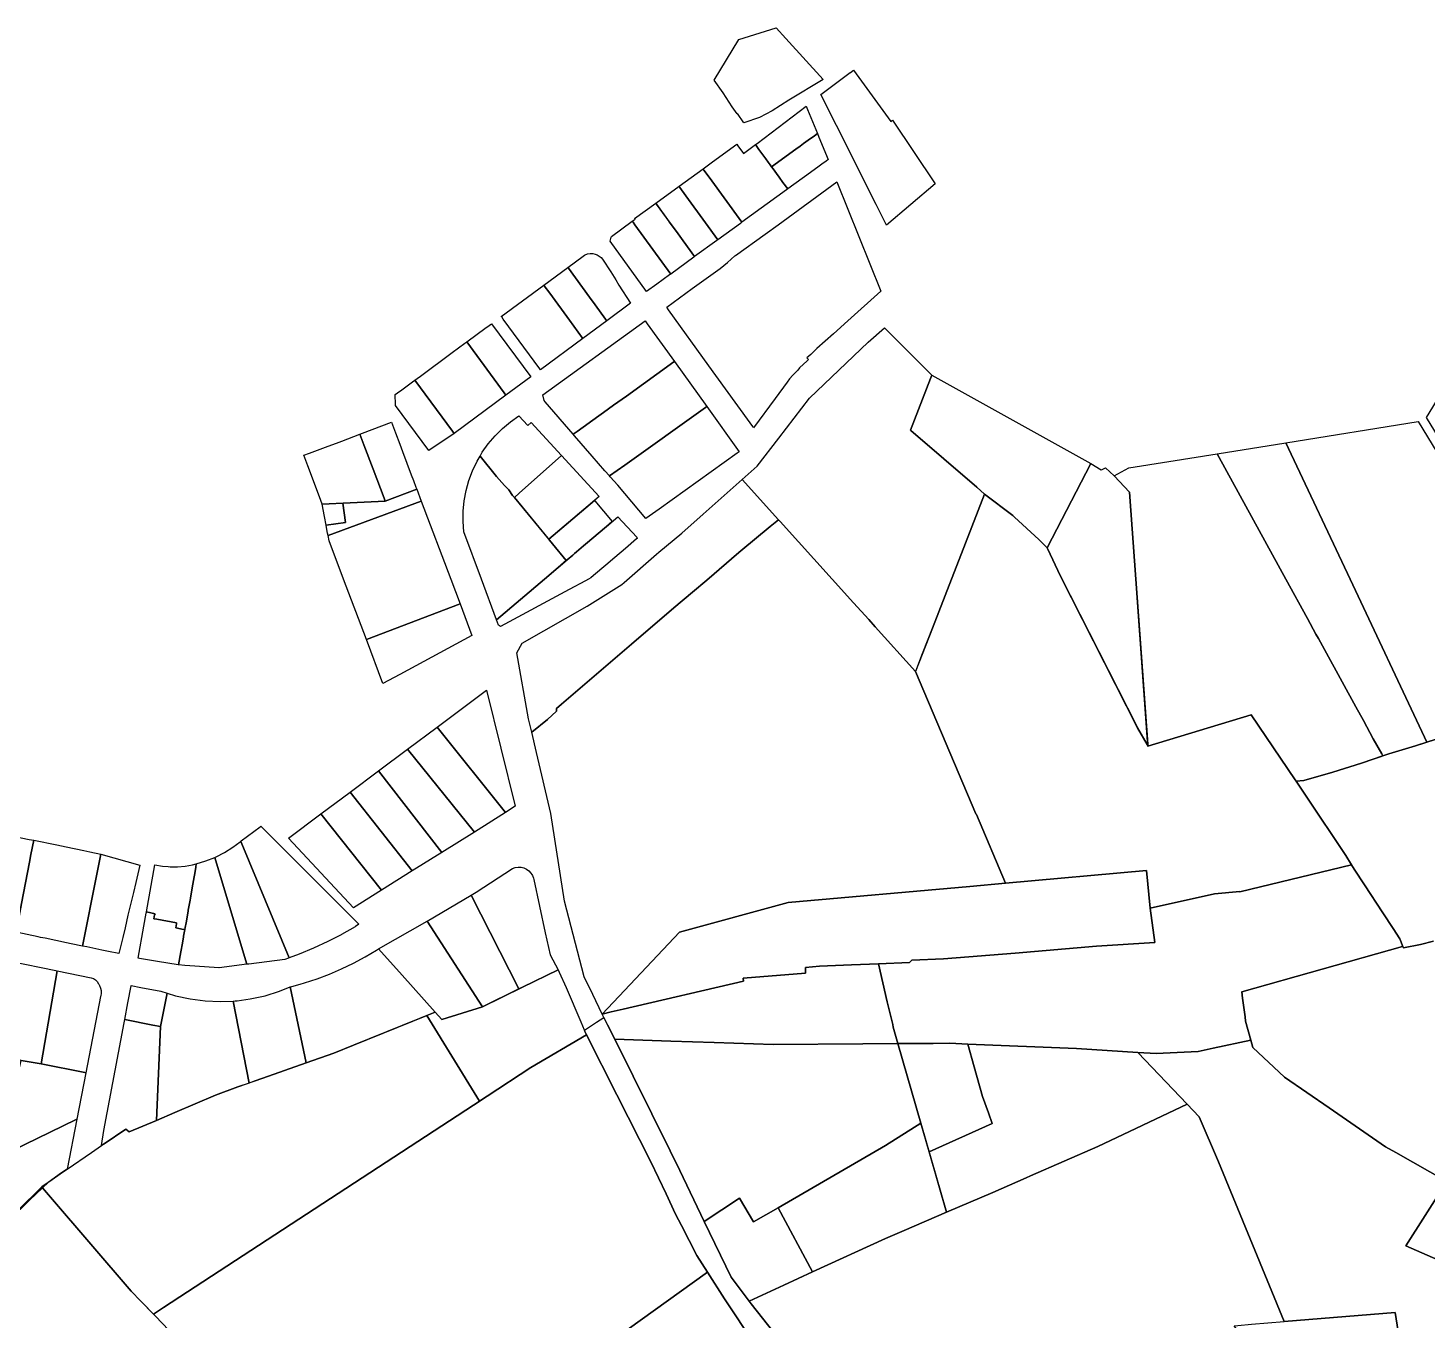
# Model space of a CAD drawing. Header units: metres. Extents: x 3 to 1027712, y 40 to 4430649.
# Drawn here: x 510234 to 510738, y 4412214 to 4412679 of the extents above; entities that cross this region are included whole.
import ezdxf

# ---------------------------------------------------------------- set-up
doc = ezdxf.new("R2010")
doc.units = ezdxf.units.M
doc.header["$MEASUREMENT"] = 0
doc.layers.add('A.ES.SDGC.CP.07003.cadastralparcel — CadastralParcel', color=1, linetype='Continuous')

msp = doc.modelspace()

# ---------------------------------------------------------------- linework, layer by layer
at = {"layer": 'A.ES.SDGC.CP.07003.cadastralparcel — CadastralParcel', "color": 7, "linetype": 'Continuous', "flags": 128}
for points in [[(510491.76, 4412645.04), (510489.5, 4412648.29), (510489.38, 4412648.21), (510487.54, 4412650.77), (510484.31, 4412655.81), (510481.13, 4412660.35), (510489.96, 4412674.98), (510503.46, 4412679.09), (510506.84, 4412675.37), (510520.28, 4412660.59), (510507.99, 4412653.16), (510502.01, 4412649.33), (510497.43, 4412646.9), (510491.76, 4412645.04)], [(510530.12, 4412663.12), (510531.2, 4412663.91), (510544.62, 4412645.45), (510545.29, 4412645.9), (510560.65, 4412623.08), (510543.11, 4412608.2), (510542.43, 4412609.58), (510539.4, 4412615.6), (510532.12, 4412630.08), (510530.74, 4412632.83), (510519.48, 4412655.23), (510530.03, 4412663.06), (510530.12, 4412663.12)], [(510496.01, 4412637.09), (510495.96, 4412637.16), (510496.57, 4412637.61), (510514.16, 4412650.99), (510514.63, 4412649.78), (510518.23, 4412641.1), (510517.18, 4412640.34), (510514.96, 4412638.74), (510513.24, 4412637.5), (510512.06, 4412636.65), (510510.55, 4412635.57), (510501.74, 4412629.22), (510501.23, 4412629.91), (510500.56, 4412630.83), (510499.65, 4412632.09), (510497.2, 4412635.45), (510496.2, 4412636.82), (510496.01, 4412637.09)], [(510502.28, 4412628.48), (510501.74, 4412629.22), (510510.55, 4412635.57), (510512.06, 4412636.65), (510513.24, 4412637.5), (510514.96, 4412638.74), (510517.18, 4412640.34), (510518.23, 4412641.1), (510518.76, 4412639.83), (510522.11, 4412631.77), (510521.26, 4412631.14), (510520.36, 4412630.49), (510518.87, 4412629.41), (510515.71, 4412627.11), (510507.58, 4412621.2), (510505.87, 4412623.55), (510504.52, 4412625.4), (510503.49, 4412626.81), (510502.28, 4412628.48)], [(510489.67, 4412636.75), (510491.71, 4412633.96), (510495.96, 4412637.16), (510496.01, 4412637.09), (510496.2, 4412636.82), (510497.2, 4412635.45), (510499.65, 4412632.09), (510500.56, 4412630.83), (510501.23, 4412629.91), (510501.74, 4412629.22), (510502.28, 4412628.48), (510503.49, 4412626.81), (510504.52, 4412625.4), (510505.87, 4412623.55), (510507.58, 4412621.2), (510507.18, 4412620.91), (510491.1, 4412609.22), (510479.28, 4412625.46), (510477.44, 4412627.98), (510477.11, 4412628.45), (510480.57, 4412630.97), (510489.27, 4412637.31), (510489.67, 4412636.75)], [(510477.11, 4412628.45), (510477.44, 4412627.98), (510479.28, 4412625.46), (510491.1, 4412609.22), (510490.58, 4412608.84), (510482.45, 4412602.93), (510477.98, 4412609.08), (510470.94, 4412618.76), (510468.77, 4412621.75), (510468.47, 4412622.16), (510477.11, 4412628.45)], [(510464.94, 4412609.44), (510464.93, 4412609.46), (510460.37, 4412615.73), (510460.11, 4412616.09), (510468.47, 4412622.16), (510468.77, 4412621.75), (510470.94, 4412618.76), (510470.96, 4412618.73), (510477.98, 4412609.08), (510482.45, 4412602.93), (510482.05, 4412602.64), (510474.09, 4412596.86), (510469.92, 4412602.59), (510467.51, 4412605.92), (510464.94, 4412609.44)], [(510518.08, 4412563.83), (510515.85, 4412561.65), (510514.49, 4412560.44), (510515.07, 4412559.85), (510514.58, 4412559.37), (510511.87, 4412556.85), (510511.16, 4412556.07), (510509.4, 4412554.24), (510508.23, 4412552.87), (510507.41, 4412551.76), (510503, 4412545.83), (510495.26, 4412535.36), (510494.97, 4412535.76), (510488.62, 4412544.52), (510479.22, 4412557.64), (510464.7, 4412577.79), (510464.03, 4412578.72), (510473.2, 4412585.38), (510483.22, 4412592.66), (510485.94, 4412594.71), (510488.59, 4412597.15), (510488.76, 4412597.27), (510499.41, 4412604.96), (510504.09, 4412608.35), (510525.3, 4412623.71), (510541.07, 4412584.51), (510529.2, 4412573.77), (510524.04, 4412569.11), (510518.08, 4412563.83)], [(510452.63, 4412608.3), (510451.94, 4412609.24), (510451.66, 4412609.63), (510452.65, 4412610.35), (510452.49, 4412610.55), (510460.11, 4412616.09), (510460.37, 4412615.73), (510464.94, 4412609.44), (510467.51, 4412605.92), (510469.92, 4412602.59), (510474.09, 4412596.86), (510473.78, 4412596.63), (510465.5, 4412590.61), (510452.63, 4412608.3)], [(510456.82, 4412584.31), (510443.71, 4412602.44), (510444.07, 4412603.91), (510444.14, 4412604.16), (510451.66, 4412609.63), (510451.94, 4412609.24), (510452.63, 4412608.3), (510465.5, 4412590.61), (510465.06, 4412590.29), (510460.51, 4412586.99), (510456.82, 4412584.31)], [(510450.96, 4412580.1), (510442.47, 4412573.82), (510442.41, 4412573.91), (510442.02, 4412574.43), (510438.26, 4412579.57), (510436.26, 4412582.3), (510428.66, 4412592.69), (510428.46, 4412592.96), (510433.97, 4412597.01), (510434.43, 4412597.35), (510434.73, 4412597.52), (510435.59, 4412597.86), (510436.5, 4412598), (510437.41, 4412597.95), (510438.25, 4412597.71), (510439.04, 4412597.46), (510439.78, 4412597.07), (510440.44, 4412596.56), (510440.99, 4412595.94), (510443.88, 4412591.35), (510445.68, 4412588.49), (510446.86, 4412586.62), (510450.96, 4412580.1)], [(510442.41, 4412573.91), (510442.47, 4412573.82), (510433.85, 4412567.44), (510433.72, 4412567.61), (510429.07, 4412573.98), (510421.98, 4412583.68), (510420.01, 4412586.37), (510419.84, 4412586.61), (510428.46, 4412592.96), (510428.66, 4412592.69), (510436.26, 4412582.3), (510438.26, 4412579.57), (510442.02, 4412574.43), (510442.41, 4412573.91)], [(510433.72, 4412567.61), (510433.85, 4412567.44), (510418.61, 4412556.16), (510418.36, 4412556.48), (510405.22, 4412574.43), (510404.68, 4412575.17), (510404.54, 4412575.35), (510419.84, 4412586.61), (510420.01, 4412586.37), (510421.98, 4412583.68), (510429.07, 4412573.98), (510433.72, 4412567.61)], [(510457.01, 4412572.73), (510466.81, 4412559.15), (510466.59, 4412558.99), (510449.55, 4412546.74), (510444.93, 4412543.42), (510441.36, 4412540.85), (510439.65, 4412539.62), (510431.77, 4412533.96), (510430.44, 4412533), (510420.29, 4412544.7), (510419.93, 4412545.17), (510419.51, 4412547.23), (510456.27, 4412573.76), (510457.01, 4412572.73)], [(510773.83, 4412556.39), (510820.51, 4412481.01), (510820.57, 4412480.35), (510820.64, 4412479.58), (510820.41, 4412478.95), (510820.17, 4412478.27), (510819.9, 4412477.52), (510819.56, 4412477.06), (510819.13, 4412476.47), (510818.89, 4412476.03), (510818.58, 4412475.64), (510818.21, 4412475.31), (510817.78, 4412475.05), (510789.16, 4412454.02), (510772.83, 4412480.88), (510737.42, 4412539.07), (510738.34, 4412540.57), (510758.71, 4412573.97), (510759.64, 4412574.22), (510760.84, 4412573.88), (510761.83, 4412573.03), (510763.63, 4412570.89), (510773.83, 4412556.39)], [(510400.17, 4412572.14), (510400.95, 4412572.71), (510415.17, 4412553.62), (510406.21, 4412547.01), (510405.6, 4412547.85), (510392.1, 4412566.2), (510392.58, 4412566.55), (510398.58, 4412570.97), (510400.17, 4412572.14)], [(510504.3, 4412502.22), (510491.16, 4412516.75), (510496.58, 4412521.56), (510504.33, 4412531.58), (510515.44, 4412545.93), (510536.48, 4412566.07), (510542.41, 4412571.31), (510559.39, 4412554.24), (510558.93, 4412553.04), (510551.73, 4412534.44), (510551.83, 4412534.35), (510575.55, 4412513.96), (510578.41, 4412511.5), (510569.27, 4412488.01), (510566.5, 4412480.88), (510559.65, 4412463.28), (510553.59, 4412447.7), (510539.06, 4412463.77), (510536.74, 4412466.34), (510531.25, 4412472.41), (510523.59, 4412480.88), (510504.8, 4412501.67), (510504.3, 4412502.22)], [(510391.45, 4412565.72), (510392.1, 4412566.2), (510405.6, 4412547.85), (510406.21, 4412547.01), (510387.6, 4412533.27), (510386.96, 4412534.14), (510373.47, 4412552.49), (510374.22, 4412553.05), (510375.41, 4412553.92), (510386.87, 4412562.35), (510391.45, 4412565.72)], [(510466.59, 4412558.99), (510466.81, 4412559.15), (510478.46, 4412543.01), (510477.98, 4412542.66), (510448.98, 4412521.94), (510443.46, 4412517.99), (510441.83, 4412519.86), (510437.22, 4412525.18), (510430.9, 4412532.46), (510430.44, 4412533), (510431.77, 4412533.96), (510439.65, 4412539.62), (510441.36, 4412540.85), (510444.93, 4412543.42), (510449.55, 4412546.74), (510466.59, 4412558.99)], [(510578.41, 4412511.5), (510575.55, 4412513.96), (510551.83, 4412534.35), (510551.73, 4412534.44), (510558.93, 4412553.04), (510559.39, 4412554.24), (510616.58, 4412522.54), (510600.89, 4412492.18), (510597.95, 4412495.19), (510589.17, 4412503.24), (510588.54, 4412503.77), (510578.41, 4412511.5)], [(510386.96, 4412534.14), (510387.6, 4412533.27), (510378.41, 4412527.11), (510366.53, 4412543.33), (510366.53, 4412543.61), (510366.53, 4412543.71), (510366.35, 4412547.26), (510368.02, 4412548.49), (510368.23, 4412548.64), (510372.58, 4412551.84), (510373.47, 4412552.49), (510386.96, 4412534.14)], [(510409.28, 4412510.3), (510408.61, 4412511.03), (510407.22, 4412513.02), (510405.74, 4412514.62), (510402.78, 4412517.83), (510396.89, 4412525.13), (510397.69, 4412526.5), (510399.86, 4412529.55), (510402.27, 4412532.4), (510404.93, 4412535.04), (510407.8, 4412537.44), (510410.86, 4412539.58), (510414.03, 4412536.14), (510415.23, 4412537.24), (510426.17, 4412525.38), (510410.95, 4412511.84), (510409.28, 4412510.3)], [(510477.98, 4412542.66), (510478.46, 4412543.01), (510490.13, 4412526.69), (510489.44, 4412526.2), (510461.3, 4412506.07), (510456.59, 4412502.7), (510446.4, 4412514.64), (510443.69, 4412517.73), (510443.46, 4412517.99), (510448.98, 4412521.94), (510477.98, 4412542.66)], [(510373.84, 4412513.98), (510374.13, 4412513.21), (510362.78, 4412508.94), (510362.4, 4412509.96), (510358.46, 4412520.39), (510355.11, 4412529.25), (510353.69, 4412533.04), (510354.62, 4412533.39), (510365.03, 4412537.32), (510366.46, 4412533.53), (510368.02, 4412529.39), (510369.01, 4412526.76), (510372.16, 4412518.43), (510372.93, 4412516.38), (510373.84, 4412513.98)], [(510786.92, 4412451.35), (510793.34, 4412440.2), (510789.31, 4412438.05), (510788.54, 4412437.94), (510783.93, 4412436.36), (510779.63, 4412435.35), (510779.72, 4412435.08), (510774.05, 4412433.3), (510773.97, 4412433.55), (510770.56, 4412432.38), (510758.4, 4412428.87), (510743.86, 4412424.37), (510737.49, 4412422.32), (510736.7, 4412424.07), (510709.92, 4412480.88), (510687.76, 4412527.89), (510686.78, 4412529.97), (510734.43, 4412537.63), (510768.96, 4412480.88), (510786.92, 4412451.35)], [(510362.4, 4412509.96), (510362.78, 4412508.94), (510347.6, 4412508.22), (510340.14, 4412507.86), (510339.15, 4412510.47), (510334.94, 4412521.64), (510333.51, 4412525.43), (510335.52, 4412526.19), (510342.27, 4412528.74), (510345.22, 4412529.85), (510347.14, 4412530.57), (510353.69, 4412533.04), (510355.11, 4412529.25), (510358.46, 4412520.39), (510362.4, 4412509.96)], [(510736.7, 4412424.07), (510737.49, 4412422.32), (510733.39, 4412420.99), (510723.88, 4412418.03), (510721.72, 4412417.32), (510721.26, 4412418.03), (510718.24, 4412423.52), (510714.67, 4412430.04), (510711.98, 4412434.96), (510701.37, 4412454.29), (510698.5, 4412459.53), (510697.61, 4412461.16), (510694.58, 4412466.69), (510686.79, 4412480.88), (510662.75, 4412524.69), (510662.04, 4412525.99), (510686.78, 4412529.97), (510687.76, 4412527.89), (510709.92, 4412480.88), (510736.7, 4412424.07)], [(510427.91, 4412487.58), (510425.04, 4412485.13), (510420.04, 4412480.88), (510402.83, 4412466.24), (510397.38, 4412480.88), (510391.04, 4412497.92), (510390.77, 4412501.65), (510390.82, 4412505.39), (510391.19, 4412509.11), (510391.88, 4412512.79), (510392.89, 4412516.39), (510394.2, 4412519.89), (510395.8, 4412523.27), (510396.89, 4412525.13), (510402.78, 4412517.83), (510405.74, 4412514.62), (510407.22, 4412513.02), (510408.61, 4412511.03), (510409.28, 4412510.3), (510427.91, 4412487.58)], [(510421.63, 4412495.23), (510409.28, 4412510.3), (510410.95, 4412511.84), (510426.17, 4412525.38), (510439.77, 4412510.64), (510421.63, 4412495.23)], [(510721.26, 4412418.03), (510721.72, 4412417.32), (510713.98, 4412414.78), (510703.67, 4412411.54), (510693.19, 4412408.47), (510690.52, 4412408.27), (510690.13, 4412408.74), (510674.34, 4412432.11), (510637.17, 4412420.81), (510632.81, 4412480.88), (510630.53, 4412512.19), (510625.02, 4412518.05), (510630.28, 4412520.89), (510644.71, 4412523.21), (510662.04, 4412525.99), (510662.75, 4412524.69), (510686.79, 4412480.88), (510694.58, 4412466.69), (510697.61, 4412461.16), (510698.5, 4412459.53), (510701.37, 4412454.29), (510711.98, 4412434.96), (510714.67, 4412430.04), (510718.24, 4412423.52), (510721.26, 4412418.03)], [(510620.73, 4412520.33), (510621.87, 4412520.94), (510625.02, 4412518.05), (510630.53, 4412512.19), (510632.81, 4412480.88), (510637.12, 4412421.52), (510637.17, 4412420.81), (510636.83, 4412421.43), (510633.46, 4412427.46), (510605.7, 4412482), (510601.04, 4412491.86), (510600.89, 4412492.18), (510616.58, 4412522.54), (510620.33, 4412520.15), (510620.73, 4412520.33)], [(510342.24, 4412496.55), (510342.07, 4412497.44), (510341.57, 4412500.15), (510341.54, 4412500.31), (510348.48, 4412501.23), (510347.5, 4412508.21), (510347.6, 4412508.22), (510362.78, 4412508.94), (510374.13, 4412513.21), (510375.74, 4412508.95), (510342.24, 4412496.55)], [(510415.5, 4412425.82), (510414.36, 4412430.62), (510410.07, 4412454.39), (510412.02, 4412457.9), (510435.42, 4412471.15), (510447.91, 4412478.95), (510448.75, 4412479.68), (510460.39, 4412489.86), (510461.16, 4412490.56), (510469.47, 4412497.47), (510477.13, 4412504.28), (510491.16, 4412516.75), (510504.3, 4412502.22), (510501.29, 4412499.78), (510490.66, 4412491.05), (510489.93, 4412490.42), (510478.43, 4412480.58), (510473.32, 4412476.22), (510466.66, 4412470.57), (510451.32, 4412457.56), (510426.14, 4412435.9), (510424.38, 4412434.43), (510424.36, 4412433.46), (510421.1, 4412430.47), (510415.5, 4412425.82)], [(510340.95, 4412503.48), (510340.14, 4412507.86), (510347.5, 4412508.21), (510348.48, 4412501.23), (510341.54, 4412500.31), (510340.95, 4412503.48)], [(510356, 4412459.18), (510347.82, 4412480.88), (510342.59, 4412494.73), (510342.24, 4412496.55), (510375.74, 4412508.95), (510386.32, 4412480.88), (510389.68, 4412471.99), (510356, 4412459.18)], [(510444.47, 4412501.64), (510444.34, 4412501.53), (510442.33, 4412499.82), (510434.81, 4412493.43), (510434.11, 4412492.83), (510431.58, 4412490.68), (510430.86, 4412490.07), (510430.23, 4412489.54), (510428.21, 4412487.83), (510427.91, 4412487.58), (510421.87, 4412494.95), (510421.63, 4412495.23), (510438.06, 4412509.19), (510438.14, 4412509.1), (510444.47, 4412501.64)], [(510690.13, 4412408.74), (510690.52, 4412408.27), (510694.09, 4412402.82), (510708.36, 4412381.49), (510710.4, 4412378.21), (510670.21, 4412368.44), (510670.21, 4412368.58), (510661.09, 4412367.79), (510637.99, 4412362.64), (510636.63, 4412376.09), (510585.87, 4412371.57), (510575.44, 4412396.23), (510575.3, 4412396.56), (510553.59, 4412447.7), (510553.63, 4412447.8), (510556.09, 4412454.14), (510559.65, 4412463.28), (510566.5, 4412480.88), (510569.27, 4412488.01), (510578.41, 4412511.5), (510588.54, 4412503.77), (510589.17, 4412503.24), (510597.95, 4412495.19), (510600.89, 4412492.18), (510601.04, 4412491.86), (510605.7, 4412482), (510633.32, 4412427.74), (510633.46, 4412427.46), (510636.83, 4412421.43), (510637.17, 4412420.81), (510674.34, 4412432.11), (510690.13, 4412408.74)], [(510442.33, 4412499.82), (510446.49, 4412503.36), (510453.32, 4412495.96), (510453.42, 4412495.69), (510453.36, 4412495.5), (510453.21, 4412495.37), (510449.19, 4412491.94), (510445.39, 4412488.7), (510442.15, 4412485.94), (510437.73, 4412482.17), (510436.74, 4412481.33), (510435.9, 4412480.88), (510434.77, 4412480.27), (510428.94, 4412477.14), (510404.19, 4412463.83), (510403.51, 4412464.4), (510402.83, 4412466.24), (510420.04, 4412480.88), (510425.04, 4412485.13), (510428.21, 4412487.83), (510430.23, 4412489.54), (510430.86, 4412490.07), (510431.58, 4412490.68), (510434.11, 4412492.83), (510434.81, 4412493.43), (510442.33, 4412499.82)], [(510504.3, 4412502.22), (510504.8, 4412501.67), (510523.59, 4412480.88), (510531.25, 4412472.41), (510536.74, 4412466.34), (510539.06, 4412463.77), (510553.59, 4412447.7), (510575.3, 4412396.56), (510575.44, 4412396.23), (510585.87, 4412371.57), (510573.13, 4412370.43), (510507.77, 4412364.6), (510468.67, 4412353.96), (510448.9, 4412333.02), (510440.85, 4412324.49), (510437.48, 4412331.48), (510434.37, 4412337.94), (510427.3, 4412365.1), (510422.41, 4412396.61), (510417.21, 4412418.59), (510415.5, 4412425.82), (510421.1, 4412430.47), (510424.36, 4412433.46), (510424.38, 4412434.43), (510426.14, 4412435.9), (510451.32, 4412457.56), (510466.66, 4412470.57), (510473.32, 4412476.22), (510478.43, 4412480.58), (510489.93, 4412490.42), (510490.66, 4412491.05), (510501.29, 4412499.78), (510504.3, 4412502.22)], [(510389.68, 4412471.99), (510393.97, 4412460.6), (510368.02, 4412446.62), (510361.97, 4412443.36), (510356, 4412459.18), (510389.68, 4412471.99)], [(510406.1, 4412397.04), (510381.41, 4412427.68), (510399.17, 4412440.95), (510409.58, 4412399.22), (510406.1, 4412397.04)], [(510394.84, 4412389.97), (510370.8, 4412419.75), (510381.41, 4412427.68), (510406.1, 4412397.04), (510394.84, 4412389.97)], [(510383.15, 4412382.63), (510360.41, 4412411.99), (510370.8, 4412419.75), (510394.84, 4412389.97), (510383.15, 4412382.63)], [(510383.15, 4412382.63), (510372.5, 4412375.96), (510350.18, 4412404.35), (510360.41, 4412411.99), (510383.15, 4412382.63)], [(510361.41, 4412369), (510339.66, 4412396.49), (510350.18, 4412404.35), (510372.5, 4412375.96), (510361.41, 4412369)], [(510361.41, 4412369), (510351.32, 4412362.66), (510328.01, 4412387.78), (510339.66, 4412396.49), (510361.41, 4412369)], [(510225.12, 4412389.29), (510228.31, 4412388.64), (510234.68, 4412387.33), (510236.31, 4412387), (510235.34, 4412381.94), (510234.81, 4412379.15), (510231.97, 4412364.27), (510231.1, 4412359.73), (510229.99, 4412353.9), (510228.46, 4412354.22), (510219.21, 4412356.12), (510219.73, 4412359.04), (510220.29, 4412362.17), (510221.44, 4412368.64), (510222.78, 4412376.17), (510223.49, 4412380.2), (510224.77, 4412387.33), (510225.12, 4412389.29)], [(510311.16, 4412385.69), (510310.78, 4412386.61), (510310.88, 4412386.68), (510310.99, 4412386.78), (510317.74, 4412391.87), (510318.01, 4412392.06), (510353.32, 4412356.78), (510352.09, 4412355.99), (510351.92, 4412355.89), (510347.06, 4412353.12), (510346.87, 4412353.02), (510342.1, 4412350.55), (510337.03, 4412348.2), (510331.87, 4412346.06), (510328.19, 4412344.72), (510311.16, 4412385.69)], [(510236.31, 4412387), (510244.58, 4412385.3), (510247.99, 4412384.6), (510254.41, 4412383.29), (510256.53, 4412382.85), (510260.5, 4412382.04), (510258.93, 4412374.2), (510258.09, 4412370.01), (510254.83, 4412353.68), (510253.89, 4412348.97), (510249.83, 4412349.81), (510248.15, 4412350.16), (510240.4, 4412351.75), (510238.79, 4412352.08), (510237.91, 4412352.26), (510229.99, 4412353.9), (510231.1, 4412359.73), (510231.97, 4412364.27), (510234.81, 4412379.15), (510235.34, 4412381.94), (510236.31, 4412387)], [(510310.55, 4412386.44), (510310.78, 4412386.61), (510311.16, 4412385.69), (510328.19, 4412344.72), (510327.98, 4412344.64), (510326.62, 4412344.14), (510313.72, 4412342.48), (510313.03, 4412342.39), (510302.1, 4412378.73), (510301.47, 4412380.85), (510301.66, 4412380.93), (510302.01, 4412381.1), (510304.9, 4412382.58), (510307.98, 4412384.5), (510310.55, 4412386.44)], [(510260.5, 4412382.04), (510274.5, 4412378.1), (510273.01, 4412371.79), (510272.16, 4412368.19), (510270.24, 4412360.02), (510269.18, 4412355.51), (510268.35, 4412351.98), (510267, 4412346.27), (510263.24, 4412347.05), (510260.86, 4412347.54), (510255.41, 4412348.66), (510253.89, 4412348.97), (510254.83, 4412353.68), (510258.09, 4412370.01), (510258.93, 4412374.2), (510260.5, 4412382.04)], [(510279.8, 4412360.2), (510279.98, 4412360.6), (510276.88, 4412361.22), (510279.95, 4412378.2), (510282.64, 4412377.72), (510284.68, 4412377.52), (510285.36, 4412377.48), (510288.09, 4412377.48), (510290.81, 4412377.72), (510293.5, 4412378.19), (510294.81, 4412378.52), (510294.7, 4412377.35), (510294.29, 4412375.09), (510294.08, 4412373.91), (510293.36, 4412369.88), (510292.69, 4412366.17), (510292.57, 4412365.48), (510291.92, 4412361.84), (510291.86, 4412361.5), (510291.12, 4412357.36), (510290.81, 4412355.62), (510290.68, 4412354.88), (510289.66, 4412355.07), (510288.01, 4412355.37), (510287.5, 4412355.52), (510287.41, 4412355.55), (510287.67, 4412356.97), (510287.72, 4412357.28), (510280.56, 4412358.58), (510279.55, 4412358.75), (510279.8, 4412360.2)], [(510313.03, 4412342.39), (510303.06, 4412341.1), (510302.86, 4412341.11), (510294.28, 4412341.74), (510290.67, 4412342), (510288.41, 4412342.16), (510289.26, 4412346.93), (510289.8, 4412349.94), (510290.21, 4412352.28), (510290.25, 4412352.48), (510290.68, 4412354.88), (510290.81, 4412355.62), (510291.12, 4412357.36), (510291.86, 4412361.5), (510291.92, 4412361.84), (510292.57, 4412365.48), (510292.69, 4412366.17), (510293.36, 4412369.88), (510294.08, 4412373.91), (510294.29, 4412375.09), (510294.7, 4412377.35), (510294.81, 4412378.52), (510298.29, 4412379.57), (510301.47, 4412380.85), (510302.1, 4412378.73), (510313.03, 4412342.39)], [(510394.3, 4412367.56), (510395.55, 4412368.29), (510408.58, 4412376.86), (510409.57, 4412377.2), (510410.6, 4412377.34), (510411.64, 4412377.29), (510412.66, 4412377.04), (510413.6, 4412376.59), (510414.45, 4412375.98), (510415.16, 4412375.22), (510415.53, 4412374.66), (510415.71, 4412374.33), (510416.09, 4412373.36), (510416.19, 4412372.91), (510420.36, 4412353.73), (510422.09, 4412345.8), (510424.95, 4412340.44), (510412.16, 4412334.17), (510410.89, 4412333.55), (510393.69, 4412367.2), (510394.3, 4412367.56)], [(510711.38, 4412376.65), (510715.09, 4412370.94), (510721.67, 4412360.91), (510725.41, 4412355.23), (510727.72, 4412351.51), (510728.87, 4412348.81), (510728.72, 4412348.77), (510670.91, 4412332.54), (510671.21, 4412330.24), (510672.08, 4412323.5), (510672.28, 4412321.97), (510674.14, 4412315.06), (510660.62, 4412312.19), (510655.2, 4412311.04), (510640.13, 4412310.3), (510633.5, 4412310.73), (510611.47, 4412312.14), (510572.42, 4412313.71), (510565.89, 4412313.98), (510559.92, 4412313.94), (510547.14, 4412313.87), (510545.51, 4412319.79), (510545.35, 4412320.81), (510543.39, 4412328.93), (510540.24, 4412342.61), (510551.43, 4412343.09), (510552.18, 4412343.9), (510563.64, 4412344.38), (510589.4, 4412346.42), (510618.61, 4412348.88), (510639.64, 4412350.21), (510637.99, 4412362.64), (510661.09, 4412367.79), (510670.21, 4412368.58), (510670.21, 4412368.44), (510710.4, 4412378.21), (510711.38, 4412376.65)], [(510440.85, 4412324.49), (510448.9, 4412333.02), (510468.67, 4412353.96), (510507.77, 4412364.6), (510573.13, 4412370.43), (510585.87, 4412371.57), (510636.63, 4412376.09), (510637.99, 4412362.64), (510639.64, 4412350.21), (510618.61, 4412348.88), (510589.4, 4412346.42), (510563.64, 4412344.38), (510552.18, 4412343.9), (510551.43, 4412343.09), (510540.24, 4412342.61), (510530.5, 4412342.19), (510518.97, 4412341.71), (510513.99, 4412341.27), (510513.94, 4412339.18), (510491.56, 4412337.44), (510491.63, 4412336.33), (510448.36, 4412326.24), (510444.1, 4412325.25), (510440.85, 4412324.49)], [(510410.89, 4412333.55), (510397.75, 4412327.11), (510377.92, 4412357.96), (510393.69, 4412367.2), (510410.89, 4412333.55)], [(510276.8, 4412360.76), (510276.86, 4412361.12), (510276.88, 4412361.22), (510279.98, 4412360.6), (510279.8, 4412360.2), (510279.55, 4412358.75), (510280.56, 4412358.58), (510287.72, 4412357.28), (510287.67, 4412356.97), (510287.41, 4412355.55), (510287.5, 4412355.52), (510288.01, 4412355.37), (510289.66, 4412355.07), (510290.68, 4412354.88), (510290.25, 4412352.48), (510290.21, 4412352.28), (510289.8, 4412349.94), (510289.26, 4412346.93), (510288.41, 4412342.16), (510288.3, 4412342.17), (510280.8, 4412343.42), (510274.41, 4412344.49), (510273.87, 4412344.62), (510275.95, 4412356.06), (510276.8, 4412360.76)], [(510377.92, 4412357.96), (510397.75, 4412327.11), (510383.11, 4412322.57), (510380.79, 4412325.16), (510368.87, 4412338.47), (510360.36, 4412347.97), (510377.92, 4412357.96)], [(510344.27, 4412310.47), (510334.3, 4412306.92), (510328.54, 4412334.28), (510329.2, 4412334.44), (510332.13, 4412335.27), (510333.77, 4412335.73), (510338.28, 4412337.22), (510342.73, 4412338.9), (510347.09, 4412340.77), (510351.37, 4412342.83), (510355.56, 4412345.08), (510359.64, 4412347.5), (510360.36, 4412347.97), (510368.87, 4412338.47), (510380.79, 4412325.16), (510351.35, 4412313.26), (510344.27, 4412310.47)], [(510238.99, 4412306.55), (510231.77, 4412307.79), (510221.74, 4412311.4), (510221.79, 4412311.68), (510227.73, 4412343.15), (510227.76, 4412343.35), (510227.8, 4412343.56), (510244.33, 4412340.14), (510244.8, 4412340.04), (510238.99, 4412306.55)], [(510441.44, 4412323.27), (510440.85, 4412324.49), (510444.1, 4412325.25), (510448.36, 4412326.24), (510491.63, 4412336.33), (510491.56, 4412337.44), (510513.94, 4412339.18), (510513.99, 4412341.27), (510518.97, 4412341.71), (510530.5, 4412342.19), (510540.24, 4412342.61), (510543.39, 4412328.93), (510545.35, 4412320.81), (510545.51, 4412319.79), (510547.14, 4412313.87), (510534.61, 4412313.8), (510502.3, 4412313.61), (510481.1, 4412314.29), (510465.58, 4412314.8), (510445.34, 4412315.45), (510442.77, 4412320.6), (510441.44, 4412323.27)], [(510254.68, 4412303.45), (510238.99, 4412306.55), (510244.8, 4412340.04), (510256.96, 4412337.53), (510257.78, 4412337.25), (510257.8, 4412337.24), (510258.52, 4412336.79), (510259.13, 4412336.17), (510259.59, 4412335.43), (510259.72, 4412335.25), (510259.97, 4412334.72), (510260.39, 4412333.86), (510260.61, 4412332.93), (510260.64, 4412331.97), (510260.47, 4412331.02), (510260.4, 4412330.8), (510255.05, 4412303.39), (510254.68, 4412303.45)], [(510425.4, 4412339.6), (510427.82, 4412334), (510433.12, 4412321.71), (510434.98, 4412317.39), (510435.18, 4412317), (510415.2, 4412305.24), (510399.48, 4412295.03), (510396.64, 4412293.19), (510377.77, 4412323.94), (510380.79, 4412325.16), (510383.11, 4412322.57), (510397.75, 4412327.11), (510412.16, 4412334.17), (510424.95, 4412340.44), (510425.4, 4412339.6)], [(510284.31, 4412332.04), (510281.9, 4412320.02), (510279.19, 4412320.57), (510269.1, 4412322.59), (510270.23, 4412328.6), (510271.35, 4412334.66), (510271.37, 4412334.73), (510274.88, 4412334.08), (510282.1, 4412332.73), (510284.31, 4412332.04)], [(510313.78, 4412299.7), (510309.79, 4412298.35), (510301.73, 4412295.33), (510287.1, 4412289.1), (510280.45, 4412286.27), (510281.9, 4412320.02), (510284.31, 4412332.04), (510287.29, 4412331.1), (510292.59, 4412329.93), (510297.98, 4412329.22), (510303.41, 4412328.98), (510308.07, 4412329.19), (510313.78, 4412299.7)], [(510309.52, 4412329.31), (510314.23, 4412329.93), (510319.54, 4412331.11), (510324.72, 4412332.75), (510328.54, 4412334.28), (510334.3, 4412306.92), (510318.78, 4412301.4), (510315.63, 4412300.33), (510313.78, 4412299.7), (510308.07, 4412329.19), (510308.84, 4412329.22), (510309.52, 4412329.31)], [(510344.27, 4412310.47), (510351.35, 4412313.26), (510377.77, 4412323.94), (510396.64, 4412293.19), (510394.52, 4412291.8), (510283.03, 4412218.98), (510279.39, 4412216.53), (510274.91, 4412221.22), (510271.38, 4412224.91), (510242.32, 4412258.66), (510239.48, 4412261.96), (510241.55, 4412263.98), (510241.79, 4412264.15), (510247.07, 4412267.89), (510248.3, 4412268.77), (510257.14, 4412274.76), (510260.7, 4412277.18), (510261.41, 4412277.66), (510261.62, 4412277.8), (510269.45, 4412283.11), (510270.08, 4412282.62), (510270.67, 4412282.17), (510270.71, 4412282.13), (510280.45, 4412286.27), (510287.1, 4412289.1), (510301.73, 4412295.33), (510309.79, 4412298.35), (510315.63, 4412300.33), (510318.78, 4412301.4), (510334.3, 4412306.92), (510344.27, 4412310.47)], [(510261.55, 4412282.61), (510268.87, 4412321.38), (510269.1, 4412322.59), (510279.19, 4412320.57), (510281.9, 4412320.02), (510280.45, 4412286.27), (510270.71, 4412282.13), (510270.67, 4412282.17), (510269.45, 4412283.11), (510261.62, 4412277.8), (510261.41, 4412277.66), (510260.7, 4412277.18), (510261.55, 4412282.61)], [(510394.52, 4412291.8), (510399.48, 4412295.02), (510415.2, 4412305.23), (510435.21, 4412317.01), (510446.09, 4412295.5), (510458.33, 4412271.38), (510463.81, 4412259.81), (510467.26, 4412252.54), (510469.35, 4412248.46), (510474.86, 4412237.67), (510478.7, 4412231.66), (510445.19, 4412207.57), (510372.24, 4412155.08), (510371.3, 4412156.13), (510341.83, 4412189.22), (510323.97, 4412172.7), (510323.22, 4412170.67), (510280.08, 4412215.81), (510279.39, 4412216.53), (510283.03, 4412218.98), (510394.52, 4412291.8)], [(510504.14, 4412254.86), (510495.28, 4412249.76), (510490.23, 4412258.29), (510477.57, 4412249.89), (510468.74, 4412268.25), (510465.33, 4412275.34), (510445.34, 4412315.45), (510465.58, 4412314.8), (510481.1, 4412314.29), (510502.3, 4412313.61), (510534.61, 4412313.8), (510547.14, 4412313.87), (510555.44, 4412285.28), (510542.73, 4412277.25), (510504.14, 4412254.86)], [(510558.42, 4412274.99), (510555.44, 4412285.28), (510547.14, 4412313.87), (510559.92, 4412313.94), (510565.89, 4412313.98), (510572.42, 4412313.71), (510574.68, 4412305.56), (510577.65, 4412294.88), (510579.75, 4412288.96), (510581.11, 4412285.11), (510558.42, 4412274.99)], [(510581.11, 4412285.11), (510579.75, 4412288.96), (510577.65, 4412294.88), (510574.68, 4412305.56), (510572.42, 4412313.71), (510611.47, 4412312.14), (510633.5, 4412310.73), (510651.26, 4412292.06), (510619.18, 4412276.88), (510594.92, 4412266.29), (510593.3, 4412265.59), (510581.33, 4412260.36), (510564.74, 4412253.25), (510558.42, 4412274.99), (510581.11, 4412285.11)], [(510251.59, 4412286.61), (510223.67, 4412273.05), (510223.77, 4412273.58), (510224.27, 4412275.67), (510228.5, 4412293.49), (510230.02, 4412300.15), (510231.52, 4412306.71), (510231.68, 4412307.37), (510231.77, 4412307.79), (510238.99, 4412306.55), (510254.68, 4412303.45), (510255.05, 4412303.39), (510251.8, 4412286.73), (510251.59, 4412286.61)], [(510251.59, 4412286.61), (510251.8, 4412286.73), (510248.3, 4412268.77), (510246.37, 4412267.4), (510241.55, 4412263.98), (510239.29, 4412262.38), (510237.29, 4412260.44), (510222.58, 4412246.15), (510217.64, 4412241.23), (510218.64, 4412245.9), (510220.58, 4412256.75), (510223.67, 4412273.05), (510251.59, 4412286.61)], [(510516.53, 4412231.8), (510504.14, 4412254.86), (510542.73, 4412277.25), (510555.44, 4412285.28), (510564.74, 4412253.25), (510549.45, 4412246.71), (510542.73, 4412243.83), (510516.53, 4412231.8)], [(510504.14, 4412254.86), (510516.53, 4412231.8), (510506.14, 4412227.02), (510493.67, 4412221.3), (510487.17, 4412229.88), (510477.57, 4412249.89), (510490.23, 4412258.29), (510495.28, 4412249.76), (510504.14, 4412254.86)], [(510373.91, 4412153.2), (510372.24, 4412155.08), (510445.19, 4412207.57), (510478.7, 4412231.66), (510484.79, 4412222.14), (510495.7, 4412205.62), (510505.03, 4412191.54), (510511.97, 4412181.29), (510516.27, 4412174.02), (510518.92, 4412164.11), (510521.54, 4412154.63), (510521.56, 4412148.16), (510521.2, 4412136.27), (510521.07, 4412135.92), (510518.75, 4412121.08), (510512.64, 4412082.06), (510512.3, 4412079.03), (510509.91, 4412057.61), (510490.1, 4412069.45), (510458.91, 4412088.06), (510439.64, 4412099.25), (510432.6, 4412103.33), (510398.02, 4412120.6), (510373.91, 4412153.2)], [(510669.55, 4412212.55), (510674.39, 4412212.94), (510686.2, 4412213.9), (510726.13, 4412217.14), (510733.45, 4412170.96), (510725.12, 4412173.13), (510699.9, 4412179.72), (510693.61, 4412181.36), (510692.17, 4412181.63), (510691.19, 4412181.63), (510680.6, 4412196.18), (510680.5, 4412196.31), (510677.69, 4412200.01), (510668.22, 4412212.45), (510669.55, 4412212.55)]]:
    msp.add_lwpolyline(points, close=True, dxfattribs=at)
for points in [[(510739.94, 4412350.75), (510735.19, 4412349.52), (510729.09, 4412348.3), (510728.87, 4412348.81), (510727.72, 4412351.51), (510725.41, 4412355.23), (510721.67, 4412360.91), (510715.09, 4412370.94), (510711.38, 4412376.65), (510710.4, 4412378.21), (510708.36, 4412381.49), (510694.09, 4412402.82), (510690.52, 4412408.27), (510693.19, 4412408.47), (510703.67, 4412411.54), (510713.98, 4412414.78), (510723.88, 4412418.03), (510733.39, 4412420.99), (510743.86, 4412424.37)], [(510756.81, 4412229.43), (510729.98, 4412241.18), (510744.68, 4412264.32), (510726.31, 4412274.72), (510722.62, 4412276.8), (510705.48, 4412288.64), (510702.41, 4412290.76), (510686.24, 4412301.78), (510674.84, 4412312.43), (510674.14, 4412315.06), (510672.28, 4412321.97), (510672.08, 4412323.5), (510671.21, 4412330.24), (510670.91, 4412332.54), (510728.72, 4412348.77), (510728.87, 4412348.81), (510729.09, 4412348.3), (510735.19, 4412349.52), (510739.94, 4412350.75)], [(510495.7, 4412205.62), (510484.79, 4412222.14), (510478.7, 4412231.66), (510474.86, 4412237.67), (510469.35, 4412248.46), (510467.26, 4412252.54), (510463.81, 4412259.81), (510458.33, 4412271.38), (510446.09, 4412295.5), (510435.21, 4412317.01), (510434.75, 4412317.94), (510434.41, 4412318.71), (510438.82, 4412321.56), (510441.44, 4412323.27), (510442.77, 4412320.6), (510445.34, 4412315.45), (510465.33, 4412275.34), (510468.74, 4412268.25), (510477.57, 4412249.89), (510487.17, 4412229.88), (510493.67, 4412221.3), (510494.44, 4412220.29), (510504.37, 4412207.73)], [(510739.78, 4412130.58), (510735.32, 4412159.17), (510733.45, 4412170.96), (510726.13, 4412217.14), (510686.2, 4412213.9), (510662.54, 4412271.38), (510655.57, 4412287.53), (510651.26, 4412292.06), (510633.5, 4412310.73), (510640.13, 4412310.3), (510655.2, 4412311.04), (510660.62, 4412312.19), (510674.14, 4412315.06), (510674.84, 4412312.43), (510686.24, 4412301.78), (510702.41, 4412290.76), (510705.48, 4412288.64), (510722.62, 4412276.8), (510726.31, 4412274.72), (510744.68, 4412264.32), (510729.98, 4412241.18), (510756.81, 4412229.43)], [(510504.37, 4412207.73), (510494.44, 4412220.29), (510493.67, 4412221.3), (510506.14, 4412227.02), (510516.53, 4412231.8), (510542.73, 4412243.83), (510549.45, 4412246.71), (510564.74, 4412253.25), (510581.33, 4412260.36), (510593.3, 4412265.59), (510594.92, 4412266.29), (510619.18, 4412276.88), (510651.26, 4412292.06), (510655.57, 4412287.53), (510662.54, 4412271.38), (510686.2, 4412213.9)], [(510193.45, 4412217.05), (510234.83, 4412257.54), (510239.48, 4412261.96), (510242.32, 4412258.66), (510271.38, 4412224.91), (510274.91, 4412221.22), (510280.08, 4412215.81), (510323.22, 4412170.67), (510321.66, 4412166.42), (510319.34, 4412161.13), (510316.36, 4412158.49), (510313.06, 4412155.84), (510305.45, 4412152.21), (510298.98, 4412149.71), (510290.89, 4412146.59), (510270.07, 4412136.72), (510243.8, 4412124.28), (510218.15, 4412112.05)]]:
    msp.add_lwpolyline(points, dxfattribs=at)

doc.saveas('drawing.dxf')
